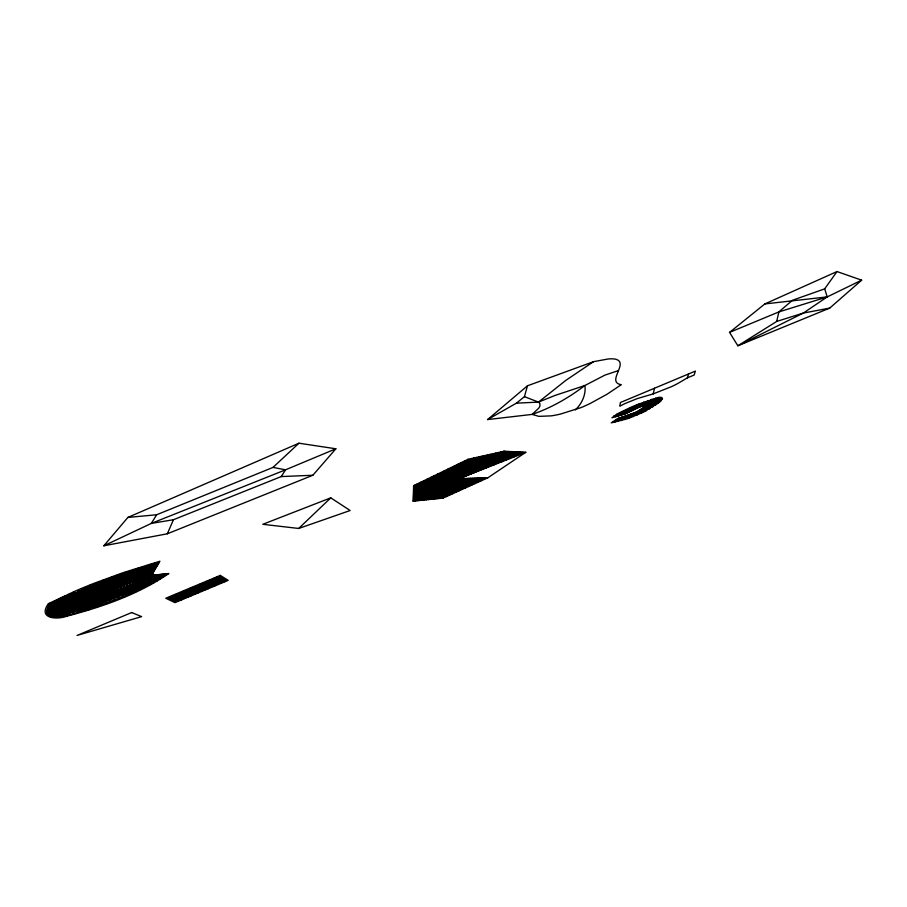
<?xml version="1.0" encoding="UTF-8"?>
<svg xmlns="http://www.w3.org/2000/svg" width="907" height="907" viewBox="0 0 907 907"><rect width="100%" height="100%" fill="white"/><g stroke="black" fill="none" stroke-linecap="round" stroke-linejoin="round"><path stroke-width="1.36" d="M73.626 591.806L48.411 603.699C37.323 618.789 57.22 619.957 67.05 616.148C102.627 606.817 138.317 594.414 168.849 573.496L154.791 575.027A21.734 4.807 -20.4 0 1 153.136 574.233L153.351 572.158L159.893 561.24L122.354 572.929L93.863 583.382A128.862 26.961 -20 0 0 73.626 591.806M661.124 397.493L637.349 411.631L625.252 416.268L625.025 419.533M413.184 501.14L413.615 485.698L468.114 459.282L504.179 451.244L525.777 452.298L487.921 477.74L443.07 498.102L413.184 501.14L514.133 451.822M97.684 606.84L101.493 592.464L98.092 591.647L77.174 590.684M624.946 413.943L638.721 407.243L639.242 403.808M146.9 565.367C141.322 578.677 148.782 580.979 160.256 578.938M455.858 492.263L461.244 462.661M861.65 280.161L827.229 296.906L803.33 313.062L737.856 345.771L776.709 321.429L778.852 311.929L792.457 300.274L824.678 288.857L837.002 271.556L861.65 280.161L829.724 308.108L737.856 345.771L729.557 332.393L764.862 303.924L837.002 271.556M653.21 393.887L671.565 386.62A30.566 6.44 -24.8 0 0 677.767 383.514L687.381 377.868L694.127 375.045L695.374 371.099L620.388 402.527L619.844 406.189A22.743 4.705 -24.4 0 1 625.24 403.468L637.258 398.592L653.21 393.887L654.503 388.23M487.615 419.567L516.4 403.162L524.45 396.654L527.466 385.792L593.518 361.678L608.234 358.968A54.454 12.868 -24.2 0 1 615.479 359.172C629.696 362.562 605.638 382.153 621.272 384.681L607.225 394.126L590.072 403.536A42.584 9.614 -24.2 0 1 581.274 407.526L560.492 414.068A71.018 16.247 -24.4 0 1 551.127 415.871L538.883 416.358L532.126 414.397L487.615 419.567L527.466 385.792M93.285 608.314L98.727 593.541L73.025 592.498M687.381 377.868L688.572 373.945M151.186 564.075L148.181 575.979C152.07 579.528 158.294 577.249 163.045 577.147M452.661 493.714L464.656 461.005M88.897 609.719L95.961 594.618L68.943 594.312M167.341 533.792L173.43 519.734L281.238 476.572L312.858 475.257L335.862 448.784L298.959 443.206L127.876 517.432L103.84 545.787L167.341 533.792L312.858 475.257M155.448 562.816L150.653 574.879C154.678 578.212 160.856 575.616 165.607 575.401M446.301 496.594L458.693 478.783L468.08 459.361L458.693 478.783L449.475 495.154M48.411 603.699L84.113 599.13L153.351 572.158L153.362 574.46L155.528 575.129L167.942 573.689M625.252 416.268L623.426 416.835L621.261 420.621M84.521 611.08L93.194 595.684L64.919 596.148M470.903 458.715L458.693 478.783L443.126 498.022M298.959 443.206L273.007 467.411L156.65 514.768L151.322 523.407L103.84 545.787M281.238 476.572L285.569 469.803L335.862 448.784M638.721 407.243L647.507 404.726A3.265 0.658 -24.5 0 1 647.462 405.078L636.306 412.163A7.437 1.508 -24.4 0 1 634.526 412.991L618.03 418.456L611.261 422.877L627.961 418.615L644.718 411.517L660.001 401.835L662.484 398.661L661.01 397.334A17.392 3.537 -24.5 0 0 658.369 397.493L636.771 404.783A61.699 12.245 -24.3 0 0 630.83 407.322L617.1 413.955L611.93 417.798L624.855 414L640.75 406.427L643.653 402.084M80.179 612.35L89.453 599.312L90.428 596.761L60.973 597.996M443.07 498.102L458.693 478.783L473.703 458.092M75.905 613.54L87.639 598.858L152.943 573.065M441.04 498.249L476.504 457.468M623.426 416.835L621.612 417.39L617.735 421.528M71.721 614.617L84.929 599.856L87.639 598.858L87.639 597.838L115.325 587.09L115.62 593.416L119.35 598.779M438.954 498.465L479.304 456.845M575.321 409.919C581.897 403.728 586.149 394.647 584.913 385.498L604.946 375.101L618.325 370.646M647.949 400.497L642.723 405.701L640.75 406.427M67.05 616.148L84.113 599.13M436.868 498.68L482.082 456.221M298.698 528.464L330.783 497.841L350.147 510.516L298.698 528.464L262.815 524.303L330.783 497.841M434.759 498.895L484.86 455.597M67.708 615.57L82.537 600.74L84.929 599.856L84.68 598.994L80.814 598.699L53.377 601.681M516.4 403.162L538.475 402.107L565.821 380.384L593.518 361.678M64.442 616.238L82.537 600.74L77.186 600.831L47.402 608.007M432.662 499.111L487.626 454.985M621.612 417.39L614.436 422.243M652.065 399.137L644.56 405.134L642.723 405.701M430.542 499.326L490.381 454.373M61.438 616.749L81.585 601.046L80.247 599.924L77.764 600.128L49.012 604.674M615.286 416.767C628.029 408.842 642.371 401.654 657.326 399.568L657.96 400.157C647.099 412.855 628.97 417.81 613.087 421.744M428.421 499.542L493.125 453.761M58.717 617.077L81.142 601.148L81.063 599.538L153.929 571.183M166.253 574.029C145.403 588.416 121.493 597.554 97.775 606.035C82.65 608.982 64.51 621.114 49.602 613.517C46.359 597.067 73.626 596.387 82.9 589.017C107.786 578.541 133.374 569.789 159.292 562.249M644.56 405.134L655.829 398.082M426.29 499.757L458.693 478.783L495.868 453.149M163.748 574.471L150.358 582.577L133.261 590.933L93.897 606.182L64.998 614.005L56.064 614.005L52.753 611.409L52.901 607.486L54.783 603.745L69.692 595.967L113.772 578.042L158.68 563.258M618.517 415.825C629.379 409.533 641.215 402.923 653.766 401.529L653.958 402.152C643.8 412.753 628.653 417.073 614.765 420.644M424.147 499.972L458.693 478.783L498.601 452.536M56.279 617.236L80.961 600.457L87.639 597.838L57.107 599.844M161.367 574.834L148.283 582.475L131.832 590.378L94.305 604.867L67.095 612.372L59.159 612.361L56.245 610.048L56.404 606.545L58.139 603.212L72.549 595.854L114.951 578.666L158.079 564.267M501.322 451.935L458.693 478.783L421.993 500.199M646.158 404.749L658.958 397.493M413.807 485.664L417.379 485.052L454.656 466.72C469.554 457.139 488.363 458.126 504.02 451.335M159.167 575.072L146.344 582.283L130.517 589.754L94.759 603.529L69.204 610.74L62.266 610.717L59.737 608.676L59.907 605.615L61.472 602.679L75.383 595.74L116.13 579.29L157.478 565.265M419.839 500.415L458.693 478.783L504.179 451.244M417.673 500.641L458.693 478.783L498.362 454.781L517.92 455.393M621.737 414.884L638.834 406.427L646.306 403.74L650.421 403.388C641.725 412.674 628.404 416.166 616.443 419.533M54.159 617.236L80.961 600.457L77.424 600.411L48.366 605.819M505.743 451.414L458.693 478.783L415.508 500.857M157.206 575.185L129.327 589.028L95.269 602.146L71.313 609.096L65.372 609.073L63.229 607.316L63.388 604.674L64.782 602.157L78.206 595.627L117.298 579.902L156.888 566.263M52.357 617.066L80.961 600.457L47.833 606.93M413.343 500.256L458.693 478.783L507.432 451.493M155.528 575.129L128.329 588.212L95.847 600.729L74.952 607.18L69.181 607.577L66.71 605.944L68.082 601.624L81.006 595.514L118.454 580.514L156.287 567.249M413.365 499.428L458.693 478.783L509.122 451.573M50.837 616.771L80.961 600.457L47.051 609.051M413.388 498.601L458.693 478.783L510.8 451.652M154.235 574.891L127.547 587.283L96.516 599.244L76.812 605.57L72.152 605.899L70.19 604.584L71.37 601.103L80.655 596.738L116.3 582.373L155.698 568.236M646.498 405.928L662.167 398.071M413.411 497.773L458.693 478.783L512.466 451.731M49.602 616.341L80.961 600.457C80.564 602.656 78.66 599.459 81.063 599.538L49.93 603.461M538.475 402.107L554.914 395.486L584.913 385.498C568.882 397.663 551.241 407.935 532.126 414.397L538.509 408.422A39.636 9.251 -23.5 0 0 539.914 406.053L539.903 403.513L538.475 402.107L524.45 396.654M484.576 477.864L445.235 495.46L419.272 498.17L413.343 501.061M153.362 574.46L127.014 586.239L97.287 597.724L78.682 603.949L75.122 604.209L73.671 603.223L74.623 600.593L83.546 596.557L117.615 582.929L155.108 569.222M413.433 496.934L458.693 478.783L515.788 451.901M48.615 615.808L80.961 600.457L46.801 610.06M645.081 406.903L662.121 399.159M152.932 573.836L98.115 596.171L80.44 602.373L77.027 601.908L77.764 600.128L86.38 596.398L154.519 570.197M413.456 496.084L458.693 478.783L517.443 451.981M460.473 478.715L456.493 480.064M462.23 478.658L456.051 481.186M463.987 478.59C436.086 490.687 458.228 471.289 470.586 474.089M465.745 478.533C428.444 494.587 458.137 468.828 474.542 472.524M467.49 478.465C467.071 478.136 440.224 493.408 446.131 480.676C455.949 475.302 466.924 469.713 478.499 470.96M469.225 478.408C468.636 477.343 437.968 496.322 443.206 481.458C454.917 474.61 468.409 467.91 482.456 469.395M470.96 478.34C470.88 477.161 433.988 499.099 440.587 481.912C454.26 473.93 470.007 466.051 486.413 467.842M472.683 478.284L455.802 485.959C450.053 488.283 431.244 494.542 438.478 481.832C454.203 473.216 471.787 464.203 490.358 466.277M474.406 478.227L450.53 488.907L434.657 490.165L435.156 483.318L435.916 482.229L458.239 471.243C469.384 466.096 482.014 463.386 494.304 464.724M476.118 478.159L449.645 490.007L431.993 491.424L432.492 483.828L433.331 482.615L458.194 470.393C470.563 464.667 484.587 461.64 498.249 463.171M477.819 478.102L448.75 491.106L429.328 492.682L429.816 484.338L430.746 483.012L458.137 469.531C471.776 463.364 487.161 459.849 502.183 461.606M479.52 478.046L447.877 492.195L429.567 494.304L426.675 493.941L427.14 484.86L428.138 483.397L458.08 468.658C472.932 461.788 489.746 458.16 506.129 460.053M481.209 477.978L446.992 493.283L427.163 495.585L424.023 495.199L424.453 485.381L425.53 483.794L458.035 467.797C474.1 460.371 492.331 456.38 510.063 458.5M482.898 477.921L446.119 494.372L424.759 496.866L421.358 496.458L421.755 485.903L422.9 484.191L457.978 466.924C475.325 459.101 494.905 454.566 513.997 456.947M486.254 477.796L444.305 496.617L419.964 499.417L416.018 498.986L416.324 486.946L417.379 485.052L458.693 478.783L487.921 477.74M413.479 495.245L458.693 478.783L519.087 452.06M47.856 615.173L80.961 600.457L46.642 611.035M413.501 494.394L458.693 478.783L520.72 452.14M167.908 598.189L219.902 576.399M168.838 598.643L220.707 576.897M169.756 599.096L221.512 577.396M170.686 599.538L222.306 577.895M171.593 599.981L223.099 578.394M172.511 600.434L223.893 578.881M173.418 600.865L224.675 579.369M174.314 601.307L225.469 579.856M175.221 601.749L226.24 580.344M413.524 493.544L458.693 478.783L522.341 452.219M643.573 407.889L661.078 400.656M47.3 614.47L80.961 600.457L46.597 611.976M729.557 332.393L778.852 311.929L827.229 296.906L824.678 288.857M413.558 492.682L458.693 478.783L523.963 452.298M153.351 572.158L120.846 584.936L107.4 578.609M413.581 491.821L458.693 478.783L525.777 452.298M46.915 613.699L80.961 600.457L46.688 612.86M642.031 408.876L659.174 402.436M640.421 409.873L656.589 404.409M776.709 321.429L803.33 313.062L829.724 308.108M638.709 410.882L653.448 406.506M618.121 418.433L619.821 417.923M413.603 490.959L458.693 478.783L484.633 479.202M636.85 411.88L649.911 408.649M413.626 490.086L458.693 478.783L481.424 480.653M626.737 412.991L613.778 416.052M413.649 489.213L458.693 478.783L478.227 482.105M413.683 488.329L458.693 478.783L475.019 483.567M634.877 412.832L646.011 410.792M413.705 487.456L458.693 478.783L471.821 485.018M413.739 486.56L458.693 478.783L468.624 486.469M628.664 411.993L617.338 413.887M498.362 454.781L466.754 462.026L422.322 483.363L419.045 486.424L418.58 497.047L419.272 498.17M173.43 519.734L151.322 523.407L285.569 469.803L273.007 467.411M413.615 485.698L458.693 478.783L465.427 487.921M417.129 484.043L458.693 478.783L457.82 464.316M764.862 303.924L827.229 296.906M632.848 413.671L641.861 412.889M420.497 482.411L458.693 478.783L459.044 490.812M127.876 517.432L156.65 514.768M630.614 410.996L621.499 411.71M455.802 481.209C447.242 480.971 463.851 474.134 466.629 475.642M456.368 480.075C455.382 478.25 460.813 477.048 462.661 477.218M423.864 480.767L458.693 478.783L451.006 467.627M157.251 580.752C146.152 583.167 139.61 578.281 142.58 566.694M501.129 453.103L521.854 453.851M427.242 479.134L458.693 478.783L447.593 469.27M154.065 582.577C142.41 585.004 138.476 578.281 138.227 568.054M150.687 584.425C140.041 586.602 135.71 578.292 133.862 569.449M630.887 414.397L637.553 414.862M430.632 477.49L458.693 478.783L444.192 470.914M632.598 410.021L625.875 409.613M81.369 588.892L101.051 590.468L104.26 591.398L102.242 599.708L102.06 605.309M147.161 586.262C136.118 588.11 134.089 578.008 129.463 570.888M434.011 475.858L458.693 478.783L440.802 472.57M85.621 587.112L107.026 590.321L105.722 598.45L106.436 603.733M143.499 588.099C132.32 589.312 132.037 577.714 125.064 572.362M89.918 585.366L109.792 589.244L109.078 595.933L110.779 602.123M437.401 474.214L458.693 478.783M139.701 589.924C128.726 590.083 129.565 577.589 120.654 573.87M94.249 583.632L112.559 588.167L112.355 594.686L115.087 600.468M98.614 581.931L115.325 587.09M135.801 591.738L128.329 588.212L125.733 581.909L116.232 575.423M628.97 415.066L633.233 416.642M634.628 409.057L630.32 407.594M102.99 580.253L117.207 585.208L118.091 586.013L118.851 592.135L123.567 597.055M131.798 593.541L125.211 589.527L122.899 583.008L111.81 576.999M169.518 596.965L178.271 601.273M172.92 595.536L181.604 599.878M176.332 594.108L184.937 598.484M179.733 592.69L188.259 597.089M183.135 591.262L191.592 595.684M186.536 589.833L194.926 594.289M127.717 595.309L122.048 590.842L120.846 584.936M189.948 588.405L198.248 592.895M193.35 586.976L201.581 591.5M196.751 585.548L204.903 590.106M200.152 584.119L208.225 588.711M203.553 582.702L211.558 587.317M206.966 581.274L214.88 585.922M210.367 579.845L218.213 584.527M213.769 578.417L221.535 583.133M217.17 576.988L224.857 581.738M627.1 415.678L629.027 418.206M636.669 408.127L634.787 405.656M454.407 465.971L462.241 489.361M131.674 612.542L77.038 635.444L141.628 616.635L131.674 612.542M220.288 575.389L165.777 598.235L174.949 602.667L228.179 580.344L220.288 575.389"/></g></svg>
